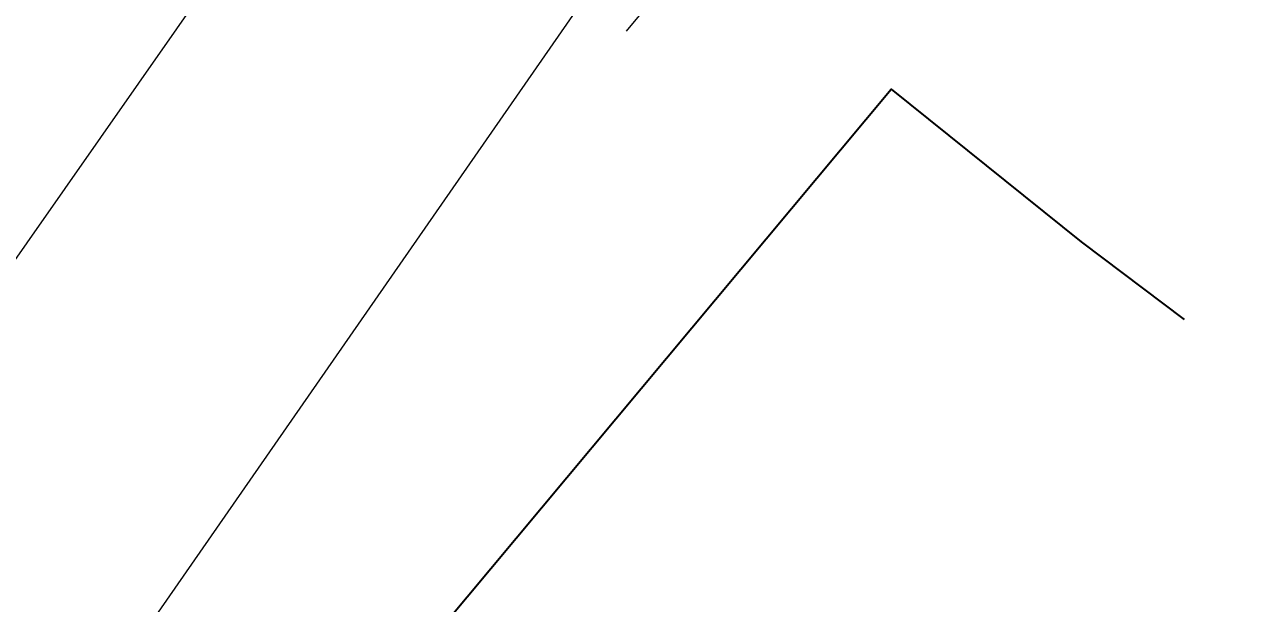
# Model space of a CAD drawing. Header units: inches. Extents: x 249 to 1192, y -18 to 440.
# Drawn here: x 935.08 to 966.88, y 13.26 to 28.35 of the extents above; entities that cross this region are included whole.
import ezdxf

# ---------------------------------------------------------------- set-up
doc = ezdxf.new("R2010")
doc.units = ezdxf.units.IN
doc.header["$MEASUREMENT"] = 0
doc.layers.add('BANGUNAN SEKITAR', color=253, linetype='Continuous')
doc.layers.add('RUMPUT', color=86, linetype='Continuous')
for name, color, linetype, lineweight in [('DIMENSI', 85, 'Continuous', 20), ('DINDING', 6, 'Continuous', 0), ('RENCANA JALAN', 13, 'Continuous', 15)]:
    doc.layers.add(name, color=color, linetype=linetype, lineweight=lineweight)
doc.styles.get("Standard").update_dxf_attribs({"font": 'arial.ttf'})
doc.dimstyles.new('UK. GDG PERTEMUAN', dxfattribs={"dimtxt": 0.5, "dimasz": 0.5, "dimexe": 0.5, "dimexo": 0.05, "dimgap": 0.1, "dimtad": 2, "dimdec": 0, "dimlfac": 100, "dimzin": 0, "dimdsep": 46, "dimtxsty": 'Standard', "dimblk": 'OBLIQUE', "dimcen": 0.09, "dimclrd": 8, "dimclre": 256, "dimclrt": 256, "dimadec": 0, "dimazin": 0, "dimtfac": 1, "dimtdec": 0, "dimtofl": 0, "dimtmove": 0, "dimatfit": 3, "dimldrblk": 'OBLIQUE', "dimfxl": 0, "dimtolj": 1, "dimtzin": 0, "dimarcsym": 0})
pattern_1 = [(57.36874968947846, (0, 0), (-0.0535506494527033, 0.244197313478704), [0.046875, -0.30667839075]), (12.36874968947846, (0, 0), (-0.05355064946683093, 0.2441973135431277), [0.04687499999999999, -0.203125]), (102.3687496894784, (0, 0), (-0.2441973135431277, -0.05355064946683093), [0.04687499999999999, -0.203125])]

# ---------------------------------------------------------------- blocks, each defined once
blk = doc.blocks.new('_Oblique')
at = {"color": 0, "linetype": 'ByBlock', "lineweight": -2}
blk.add_line((-0.5, -0.5), (0.5, 0.5), dxfattribs=at)
blk = doc.blocks.new('*D153')
at = {"layer": 'DEFPOINTS', "color": 0}
for p in [(182.0766370042201, 196.8058495875405), (197.4016729373661, 184.0955634519814), (196.7029031270036, 183.2530432806342)]:
    blk.add_point(p, dxfattribs=at)
at = {"layer": 'DIMENSI', "lineweight": -2}
for p, q in [((182.0447176517953, 196.7673638117164), (180.7394801453614, 195.1936138997118)), ((197.3697535849413, 184.0570776761573), (196.0645160785074, 182.4833277641528))]:
    blk.add_line(p, q, dxfattribs=at)
at = {"layer": 'DIMENSI', "color": 8, "lineweight": -2}
blk.add_line((181.3778671938576, 195.9633294161933), (196.7029031270036, 183.2530432806342), dxfattribs=at)
for p, rotation in [((181.3778671938576, 195.9633294161933), 140.3283493518324), ((196.7029031270036, 183.2530432806342), 320.3283493518324)]:
    blk.add_blockref('_Oblique', p, dxfattribs=dict(at, rotation=rotation))
at = {"layer": 'DIMENSI', "insert": (188.5691174772391, 189.0399698580835), "char_height": 1.25, "attachment_point": 5, "rotation": 320.3283493518324}
blk.add_mtext('\\A1;19.91', dxfattribs=at)
blk = doc.blocks.new('*D154')
at = {"layer": 'DEFPOINTS', "color": 0}
for p in [(182.0766370042197, 196.80584958754), (172.7601028856105, 184.656845841686), (175.1120747843036, 182.8532225242052)]:
    blk.add_point(p, dxfattribs=at)
at = {"layer": 'DIMENSI', "lineweight": -2}
for p, q in [((182.1163136983603, 196.7754232840828), (185.2221427857249, 194.3937002009143)), ((172.7997795797511, 184.6264195382288), (175.9056086671158, 182.2446964550603))]:
    blk.add_line(p, q, dxfattribs=at)
at = {"layer": 'DIMENSI', "color": 8, "lineweight": -2}
blk.add_line((184.4286089029128, 195.0022262700592), (175.1120747843036, 182.8532225242052), dxfattribs=at)
for p, rotation in [((184.4286089029128, 195.0022262700592), 52.51699569643571), ((175.1120747843036, 182.8532225242052), 232.5169956964357)]:
    blk.add_blockref('_Oblique', p, dxfattribs=dict(at, rotation=rotation))
at = {"layer": 'DIMENSI', "insert": (180.5491683072038, 188.729512055502), "char_height": 1.25, "attachment_point": 5, "rotation": 52.51699569643567}
blk.add_mtext('\\A1;15.31', dxfattribs=at)
blk = doc.blocks.new('TAPAK')
at = {"layer": 'BANGUNAN SEKITAR'}
blk.add_lwpolyline([(187.3377859771927, 162.2618791616499), (202.9685691953442, 180.9682243985097), (207.9261685290297, 176.9905716246195), (210.6096000624164, 174.9639275072603)], dxfattribs=at)
at = {"layer": 'RENCANA JALAN'}
for points in [[(132.8058783373902, 196.2289446114659), (152.7818915197428, 186.1362180280224), (156.3431461374112, 184.0801267158588), (161.4979851445087, 180.2086106658116), (166.6673012964335, 175.7193138412753), (172.4990677855412, 170.1705072046514, 0.2626426718845071), (176.540798769365, 171.3935605114727), (231.9668872231208, 250.6257796809977)], [(238.8186076660272, 246.4668074431007), (180.9058510639857, 163.0774370909467, 0.3362561549102545), (181.0457218854317, 159.6889200181071, 4.598988858042809)]]:
    blk.add_lwpolyline(points, format="xyb", dxfattribs=at)
at = {"layer": 'DIMENSI'}
dim = blk.add_linear_dim(base=(175.1120747843036, 182.8532225242052), p1=(182.0766370042197, 196.80584958754), p2=(172.7601028856106, 184.656845841686), angle=232.5169956964359, text='15.31', dimstyle='UK. GDG PERTEMUAN', override={"dimtxt": 1.25, "dimasz": 1, "dimexe": 1}, dxfattribs=at)
dim.commit()
dim.dimension.update_dxf_attribs({"geometry": '*D154', "text_midpoint": (179.963030404746, 189.1789953119643), "dimtype": 161})
dim = blk.add_aligned_dim(p1=(182.0766370042201, 196.8058495875405), p2=(197.4016729373661, 184.0955634519814), distance=-1.0945864456501366, text='19.91', dimstyle='UK. GDG PERTEMUAN', override={"dimtxt": 1.25, "dimasz": 1, "dimexe": 1}, dxfattribs=at)
dim.commit()
dim.dimension.update_dxf_attribs({"geometry": '*D153', "text_midpoint": (188.5691174772391, 189.0399698580835)})

msp = doc.modelspace()

# ---------------------------------------------------------------- hatches: boundary and pattern name
at = {"layer": 'RUMPUT'}
h = msp.add_hatch(dxfattribs=at)
h.set_pattern_fill('GRASS', color=256, scale=0.25, angle=-32.63125031052153, style=0)
h.set_pattern_definition(pattern_1)
edge = h.paths.add_edge_path(flags=17)
edge.add_line((928.2641801358429, 87.77966679945874), (928.2102571162511, 87.69545095796715))
edge.add_line((928.2102571162511, 87.69545095796715), (927.4523145428277, 88.18075813429114))
edge.add_line((927.4523145428277, 88.18075813429114), (927.9376217191518, 88.93870070771442))
edge.add_line((927.9376217191518, 88.93870070771442), (944.9810419464964, 115.3713075449288))
edge.add_line((944.9810419464964, 115.3713075449288), (944.6881731201454, 115.5588301200329))
edge.add_line((944.6881731201454, 115.5588301200329), (940.4070226355534, 108.5805976980109))
edge.add_line((940.4070226355534, 108.5805976980109), (924.7936289507031, 90.12836316794235))
edge.add_line((924.7936289507031, 90.12836316794235), (906.9246372932737, 96.97757937312682))
edge.add_line((906.9246372932737, 96.97757937312682), (902.6198956972332, 99.28170147302345))
edge.add_line((902.6198956972332, 99.28170147302345), (887.5537847216924, 69.67303889785137))
edge.add_line((887.5537847216924, 69.67303889785137), (887.5839640358097, 69.65371522052908))
edge.add_line((887.5839640358097, 69.65371522052908), (891.466421446403, 75.71725580791895))
edge.add_line((891.466421446403, 75.71725580791895), (893.1507382762345, 74.6387954160869))
edge.add_line((893.1507382762345, 74.6387954160869), (895.8468892558133, 78.84958749066337))
edge.add_line((895.8468892558133, 78.84958749066337), (898.4575803420505, 77.17797388332485))
edge.add_line((898.4575803420505, 77.17797388332485), (900.9840555867966, 75.56028329557753))
edge.add_line((900.9840555867966, 75.56028329557753), (903.1766002224103, 74.15640695535856))
edge.add_line((903.1766002224103, 74.15640695535856), (906.0370060762891, 72.32490212008338))
edge.add_line((906.0370060762891, 72.32490212008338), (908.5634813210349, 70.70721153233623))
edge.add_line((908.5634813210349, 70.70721153233623), (911.0899565657808, 69.08952094458907))
edge.add_arc((911.5752637421049, 69.84746351801277), 0.8999999999999068, 237.3687496894809, 417.3687496894814)
edge.add_line((912.060570918429, 70.60540609143649), (909.5340956736832, 72.22309667918358))
edge.add_line((909.5340956736832, 72.22309667918358), (907.0076204289373, 73.84078726693082))
edge.add_line((907.0076204289373, 73.84078726693082), (905.4287087104201, 74.85175724624926))
edge.add_line((905.4287087104201, 74.85175724624926), (904.4811451841913, 75.45847785467842))
edge.add_line((904.4811451841913, 75.45847785467842), (901.9546699394457, 77.07616844242597))
edge.add_line((901.9546699394457, 77.07616844242597), (899.4281946946996, 78.69385903017334))
edge.add_line((899.4281946946996, 78.69385903017334), (896.8175036084624, 80.36547263751206))
edge.add_line((896.8175036084624, 80.36547263751206), (899.5136545880416, 84.57626471208866))
edge.add_line((899.5136545880416, 84.57626471208866), (897.8293377582106, 85.65472510392057))
edge.add_line((897.8293377582106, 85.65472510392057), (901.711795168804, 91.71826569131034))
edge.add_line((901.711795168804, 91.71826569131034), (903.396111998635, 90.63980529947843))
edge.add_line((903.396111998635, 90.63980529947843), (906.0922629782137, 94.85059737405518))
edge.add_line((906.0922629782137, 94.85059737405518), (921.3353302881803, 85.09053082797953))
edge.add_line((921.3353302881803, 85.09053082797953), (926.4724966191636, 81.8012266328933))
edge.add_line((926.4724966191636, 81.8012266328933), (923.7225291895686, 77.50638515495434))
edge.add_line((923.7225291895686, 77.50638515495434), (919.4630514694381, 70.79575980628869))
edge.add_line((919.4630514694381, 70.79575980628869), (919.6768221338964, 70.6588834238465))
edge.add_line((919.6768221338964, 70.6588834238465), (925.0547665600768, 78.97698642392996))
edge.add_arc((932.3615963517668, 73.22370576023272), 9.300000000000063, 66.3350080141156, 141.7836714338509, ccw=False)
edge.add_line((936.0945068641443, 81.74165029554075), (936.5596564253326, 82.46811112825382))
edge.add_line((936.5596564253326, 82.46811112825382), (928.2641801358429, 87.77966679945874))
edge = h.paths.add_edge_path()
edge.add_arc((902.0036540352788, 51.04019550044824), 2.899999999999944, 21.48045213667681, 57.36874968948014)
edge.add_line((903.5674216034345, 53.48245490370259), (886.5721298860624, 64.36446275412109))
edge.add_line((886.5721298860624, 64.36446275412109), (889.2682808656411, 68.575254828697))
edge.add_line((889.2682808656411, 68.575254828697), (887.5537847216924, 69.67303889785137))
edge.add_line((887.5537847216924, 69.67303889785137), (884.8649772892379, 64.38886223630908))
edge.add_line((884.8649772892379, 64.38886223630908), (899.8177184374615, 52.38925393144922))
edge.add_line((899.8177184374615, 52.38925393144922), (892.7388052037916, 34.03850843705635))
edge.add_line((892.7388052037916, 34.03850843705635), (893.045840120689, 33.8974270920169))
edge.add_line((893.045840120689, 33.8974270920169), (904.7022274439962, 52.10212843513062))
edge = h.paths.add_edge_path()
edge.add_arc((936.7399936000423, 45.06376926786742), 1.89999999999996, 57.36874968947894, 147.3687496894797)
edge.add_line((935.1398926117033, 46.08830664010732), (918.367172414215, 19.89302387901222))
edge.add_line((918.367172414215, 19.89302387901222), (918.7450692695429, 19.62800377191144))
edge.add_line((918.7450692695429, 19.62800377191144), (936.7549778665605, 42.71331442345686))
edge.add_line((936.7549778665605, 42.71331442345686), (952.0053637954163, 30.06494154661328))
edge.add_line((952.0053637954163, 30.06494154661328), (952.4805707531593, 32.5023109921315))
edge.add_line((952.4805707531593, 32.5023109921315), (994.0278929164667, 85.51311961030572))
edge.add_line((994.0278929164667, 85.51311961030572), (953.000433015902, 112.1961135678978))
edge.add_line((953.000433015902, 112.1961135678978), (949.1372720901161, 114.3550084164287))
edge.add_line((949.1372720901161, 114.3550084164287), (945.2741111643297, 116.5139032649596))
edge.add_line((945.2741111643297, 116.5139032649596), (940.4070226355534, 108.5805976980109))
edge.add_line((940.4070226355534, 108.5805976980109), (924.7936289507031, 90.12836316794235))
edge.add_line((924.7936289507031, 90.12836316794235), (906.9246372932737, 96.97757937312682))
edge.add_line((906.9246372932737, 96.97757937312682), (902.6198956972332, 99.28170147302345))
edge.add_line((902.6198956972332, 99.28170147302345), (887.5537847216924, 69.67303889785137))
edge.add_line((887.5537847216924, 69.67303889785137), (887.5839640358097, 69.65371522052908))
edge.add_line((887.5839640358097, 69.65371522052908), (891.466421446403, 75.71725580791895))
edge.add_line((891.466421446403, 75.71725580791895), (893.1507382762345, 74.6387954160869))
edge.add_line((893.1507382762345, 74.6387954160869), (895.8468892558133, 78.84958749066337))
edge.add_line((895.8468892558133, 78.84958749066337), (898.4575803420505, 77.17797388332485))
edge.add_line((898.4575803420505, 77.17797388332485), (900.9840555867966, 75.56028329557753))
edge.add_line((900.9840555867966, 75.56028329557753), (903.1766002224103, 74.15640695535856))
edge.add_line((903.1766002224103, 74.15640695535856), (906.0370060762891, 72.32490212008338))
edge.add_line((906.0370060762891, 72.32490212008338), (908.5634813210349, 70.70721153233623))
edge.add_line((908.5634813210349, 70.70721153233623), (911.0899565657808, 69.08952094458907))
edge.add_arc((911.5752637421049, 69.84746351801277), 0.8999999999999068, 237.3687496894809, 417.3687496894814)
edge.add_line((912.060570918429, 70.60540609143649), (909.5340956736832, 72.22309667918358))
edge.add_line((909.5340956736832, 72.22309667918358), (907.0076204289373, 73.84078726693082))
edge.add_line((907.0076204289373, 73.84078726693082), (905.4287087104201, 74.85175724624926))
edge.add_line((905.4287087104201, 74.85175724624926), (904.4811451841913, 75.45847785467842))
edge.add_line((904.4811451841913, 75.45847785467842), (901.9546699394457, 77.07616844242597))
edge.add_line((901.9546699394457, 77.07616844242597), (899.4281946946996, 78.69385903017334))
edge.add_line((899.4281946946996, 78.69385903017334), (896.8175036084624, 80.36547263751206))
edge.add_line((896.8175036084624, 80.36547263751206), (899.5136545880416, 84.57626471208866))
edge.add_line((899.5136545880416, 84.57626471208866), (897.8293377582106, 85.65472510392057))
edge.add_line((897.8293377582106, 85.65472510392057), (901.711795168804, 91.71826569131034))
edge.add_line((901.711795168804, 91.71826569131034), (903.396111998635, 90.63980529947843))
edge.add_line((903.396111998635, 90.63980529947843), (906.0922629782137, 94.85059737405518))
edge.add_line((906.0922629782137, 94.85059737405518), (921.3353302881803, 85.09053082797953))
edge.add_line((921.3353302881803, 85.09053082797953), (926.4724966191636, 81.8012266328933))
edge.add_line((926.4724966191636, 81.8012266328933), (923.7225291895686, 77.50638515495434))
edge.add_line((923.7225291895686, 77.50638515495434), (919.4630514694381, 70.79575980628869))
edge.add_line((919.4630514694381, 70.79575980628869), (919.6768221338964, 70.6588834238465))
edge.add_line((919.6768221338964, 70.6588834238465), (925.0547665600768, 78.97698642392996))
edge.add_arc((932.3615963517668, 73.22370576023272), 9.300000000000063, 66.3350080141156, 141.7836714338509, ccw=False)
edge.add_line((936.0945068641443, 81.74165029554075), (936.5596564253326, 82.46811112825382))
edge.add_line((936.5596564253326, 82.46811112825382), (928.2641801358429, 87.77966679945874))
edge.add_line((928.2641801358429, 87.77966679945874), (928.2102571162511, 87.69545095796715))
edge.add_line((928.2102571162511, 87.69545095796715), (927.4523145428277, 88.18075813429114))
edge.add_line((927.4523145428277, 88.18075813429114), (927.9376217191518, 88.93870070771442))
edge.add_line((927.9376217191518, 88.93870070771442), (944.9810419464964, 115.3713075449288))
edge.add_line((944.9810419464964, 115.3713075449288), (944.8968261050047, 115.4252305645203))
edge.add_line((944.8968261050047, 115.4252305645203), (945.3821332813288, 116.1831731379438))
edge.add_line((945.3821332813288, 116.1831731379438), (945.0378815538876, 115.2746288968673))
edge.add_line((945.0378815538876, 115.2746288968673), (966.3961127163827, 101.4809171293647))
edge.add_line((966.3961127163827, 101.4809171293647), (987.2184795251612, 88.14845053534901))
edge.add_line((987.2184795251612, 88.14845053534901), (987.7848094723097, 89.0329327735874))
edge.add_line((987.7848094723097, 89.0329327735874), (987.302433925307, 88.09412145713429))
edge.add_line((987.302433925307, 88.09412145713429), (987.9761557069371, 87.66273134038346))
edge.add_line((987.9761557069371, 87.66273134038346), (989.8828169332337, 86.56062110194841))
edge.add_line((989.8828169332337, 86.56062110194841), (990.4566952614961, 86.19316942314298))
edge.add_line((990.4566952614961, 86.19316942314298), (978.5775728439762, 67.60634550868166))
edge.add_line((978.5775728439762, 67.60634550868166), (977.5716846833689, 68.26077967617172))
edge.add_line((977.5716846833689, 68.26077967617172), (973.9826760007685, 62.8408073817882))
edge.add_arc((963.9830200851626, 69.08097359424411), 11.78697555735094, 271.6088435800943, 328.0342658814109, ccw=False)
edge.add_line((964.3139503599157, 57.29864453998494), (963.9111392153795, 57.18526117887534))
edge.add_line((963.9111392153795, 57.18526117887534), (963.6031439829555, 56.90197414856324))
edge.add_line((963.6031439829555, 56.90197414856324), (962.2875738019668, 54.94786372696018))
edge.add_line((962.2875738019668, 54.94786372696018), (966.4964052996177, 52.25296809585404))
edge.add_line((966.4964052996177, 52.25296809585404), (961.5354874971927, 44.50511067863346))
edge.add_line((961.5354874971927, 44.50511067863346), (959.0090122524455, 46.12280126638152))
edge.add_line((959.0090122524455, 46.12280126638152), (955.8275540965428, 41.15406661838088))
edge.add_line((955.8275540965428, 41.15406661838088), (953.0774800973729, 36.85905870231281))
edge.add_line((953.0774800973729, 36.85905870231281), (937.7645309722823, 46.66387025620645))
h = msp.add_hatch(dxfattribs=at)
h.set_pattern_fill('GRASS', color=256, scale=0.25, angle=-32.63125031052153, style=0)
h.set_pattern_definition(pattern_1)
edge = h.paths.add_edge_path()
edge.add_line((896.8175036084624, 80.36547263751206), (899.5136545880416, 84.57626471208866))
edge.add_line((899.5136545880416, 84.57626471208866), (897.8293377582106, 85.65472510392057))
edge.add_line((897.8293377582106, 85.65472510392057), (901.711795168804, 91.71826569131034))
edge.add_line((901.711795168804, 91.71826569131034), (903.396111998635, 90.63980529947843))
edge.add_line((903.396111998635, 90.63980529947843), (906.0922629782137, 94.85059737405518))
edge.add_line((906.0922629782137, 94.85059737405518), (921.3353302881803, 85.09053082797953))
edge.add_line((921.3353302881803, 85.09053082797953), (926.4724966191636, 81.8012266328933))
edge.add_line((926.4724966191636, 81.8012266328933), (923.7225291895686, 77.50638515495397))
edge.add_line((923.7225291895686, 77.50638515495397), (919.4630514694381, 70.79575980628869))
edge.add_line((919.4630514694381, 70.79575980628869), (919.6768221338964, 70.6588834238465))
edge.add_line((919.6768221338964, 70.6588834238465), (925.0547665600768, 78.97698642392993))
edge.add_arc((932.3615963517669, 73.22370576023259), 9.300000000000214, 66.33500801411651, 141.7836714338508, ccw=False)
edge.add_line((936.0945068641443, 81.74165029554075), (936.5596564253326, 82.46811112825382))
edge.add_line((936.5596564253326, 82.46811112825382), (928.2641801358429, 87.77966679945874))
edge.add_line((928.2641801358429, 87.77966679945874), (928.2102571162511, 87.69545095796715))
edge.add_line((928.2102571162511, 87.69545095796715), (927.4523145428277, 88.18075813429114))
edge.add_line((927.4523145428277, 88.18075813429114), (927.9376217191518, 88.93870070771442))
edge.add_line((927.9376217191518, 88.93870070771442), (944.9810419464964, 115.3713075449288))
edge.add_line((944.9810419464964, 115.3713075449288), (944.8968261050047, 115.4252305645203))
edge.add_line((944.8968261050047, 115.4252305645203), (945.3821332813288, 116.1831731379438))
edge.add_line((945.3821332813288, 116.1831731379438), (946.1400758547525, 115.6978659616198))
edge.add_line((946.1400758547525, 115.6978659616198), (987.7311629355854, 88.94914873724179))
edge.add_line((987.7311629355854, 88.94914873724179), (987.7848094723097, 89.0329327735874))
edge.add_line((987.7848094723097, 89.0329327735874), (988.5427520457331, 88.54762559726345))
edge.add_line((988.5427520457331, 88.54762559726345), (987.9761557069371, 87.66273134038346))
edge.add_line((987.9761557069371, 87.66273134038346), (989.8828169332337, 86.56062110194841))
edge.add_line((989.8828169332337, 86.56062110194841), (990.4566952614961, 86.19316942314298))
edge.add_line((990.4566952614961, 86.19316942314298), (978.5775728439764, 67.60634550868144))
edge.add_line((978.5775728439764, 67.60634550868144), (977.5716846833689, 68.26077967617147))
edge.add_line((977.5716846833689, 68.26077967617147), (973.9826760007685, 62.84080738178788))
edge.add_arc((963.983020085164, 69.08097359424208), 11.78697555734887, 271.6088435800879, 328.03426588141446, ccw=False)
edge.add_line((964.3139503599157, 57.29864453998494), (963.9111392153795, 57.18526117887534))
edge.add_line((963.9111392153795, 57.18526117887534), (963.6031439829555, 56.90197414856324))
edge.add_line((963.6031439829555, 56.90197414856324), (962.2875738019668, 54.94786372696018))
edge.add_line((962.2875738019668, 54.94786372696018), (966.4964052996177, 52.25296809585404))
edge.add_line((966.4964052996177, 52.25296809585404), (961.5354874971927, 44.50511067863346))
edge.add_line((961.5354874971927, 44.50511067863346), (959.0090122524455, 46.12280126638152))
edge.add_line((959.0090122524455, 46.12280126638152), (955.8275540965428, 41.15406661838088))
edge.add_line((955.8275540965428, 41.15406661838088), (953.0774800973729, 36.85905870231281))
edge.add_line((953.0774800973729, 36.85905870231281), (937.7645309722823, 46.66387025620645))
edge.add_arc((936.7399936000423, 45.06376926786742), 1.89999999999996, 57.36874968947894, 147.3687496894797)
edge.add_line((935.1398926117033, 46.08830664010732), (918.367172414215, 19.89302387901222))
edge.add_line((918.367172414215, 19.89302387901222), (918.7450692695429, 19.62800377191144))
edge.add_line((918.7450692695429, 19.62800377191144), (936.7549778665605, 42.71331442345686))
edge.add_line((936.7549778665605, 42.71331442345686), (952.0053637954163, 30.0649415466133))
edge.add_line((952.0053637954163, 30.0649415466133), (952.4805707531593, 32.50231099213147))
edge.add_line((952.4805707531593, 32.50231099213147), (994.0278929164667, 85.51311961030571))
edge.add_line((994.0278929164667, 85.51311961030571), (953.000433015902, 112.1961135678978))
edge.add_line((953.000433015902, 112.1961135678978), (949.1372720901161, 114.3550084164287))
edge.add_line((949.1372720901161, 114.3550084164287), (945.2741111643297, 116.5139032649596))
edge.add_line((945.2741111643297, 116.5139032649596), (940.4070226355534, 108.5805976980109))
edge.add_line((940.4070226355534, 108.5805976980109), (924.7936289507031, 90.12836316794235))
edge.add_line((924.7936289507031, 90.12836316794235), (906.9246372932737, 96.97757937312682))
edge.add_line((906.9246372932737, 96.97757937312682), (902.6198956972332, 99.28170147302345))
edge.add_line((902.6198956972332, 99.28170147302345), (887.5537847216924, 69.67303889785137))
edge.add_line((887.5537847216924, 69.67303889785137), (887.5839640358097, 69.65371522052908))
edge.add_line((887.5839640358097, 69.65371522052908), (891.466421446403, 75.71725580791895))
edge.add_line((891.466421446403, 75.71725580791895), (893.1507382762345, 74.6387954160869))
edge.add_line((893.1507382762345, 74.6387954160869), (895.8468892558133, 78.84958749066337))
edge.add_line((895.8468892558133, 78.84958749066337), (898.4575803420505, 77.17797388332485))
edge.add_line((898.4575803420505, 77.17797388332485), (900.9840555867966, 75.56028329557753))
edge.add_line((900.9840555867966, 75.56028329557753), (903.1766002224103, 74.15640695535856))
edge.add_line((903.1766002224103, 74.15640695535856), (906.0370060762891, 72.32490212008338))
edge.add_line((906.0370060762891, 72.32490212008338), (908.5634813210349, 70.70721153233623))
edge.add_line((908.5634813210349, 70.70721153233623), (911.0899565657808, 69.08952094458907))
edge.add_arc((911.5752637421049, 69.84746351801277), 0.8999999999999068, 237.3687496894809, 417.3687496894814)
edge.add_line((912.060570918429, 70.60540609143649), (909.5340956736832, 72.22309667918358))
edge.add_line((909.5340956736832, 72.22309667918358), (907.0076204289373, 73.84078726693082))
edge.add_line((907.0076204289373, 73.84078726693082), (905.4287087104201, 74.85175724624926))
edge.add_line((905.4287087104201, 74.85175724624926), (904.4811451841913, 75.45847785467842))
edge.add_line((904.4811451841913, 75.45847785467842), (901.9546699394457, 77.07616844242597))
edge.add_line((901.9546699394457, 77.07616844242597), (899.4281946946996, 78.69385903017334))
edge.add_line((899.4281946946996, 78.69385903017334), (896.8175036084624, 80.36547263751206))

# ---------------------------------------------------------------- block references
at = {"layer": 'DINDING'}
msp.add_blockref('TAPAK', (754.7025369303853, -154.3074801053276), dxfattribs=at)

doc.saveas('drawing.dxf')
